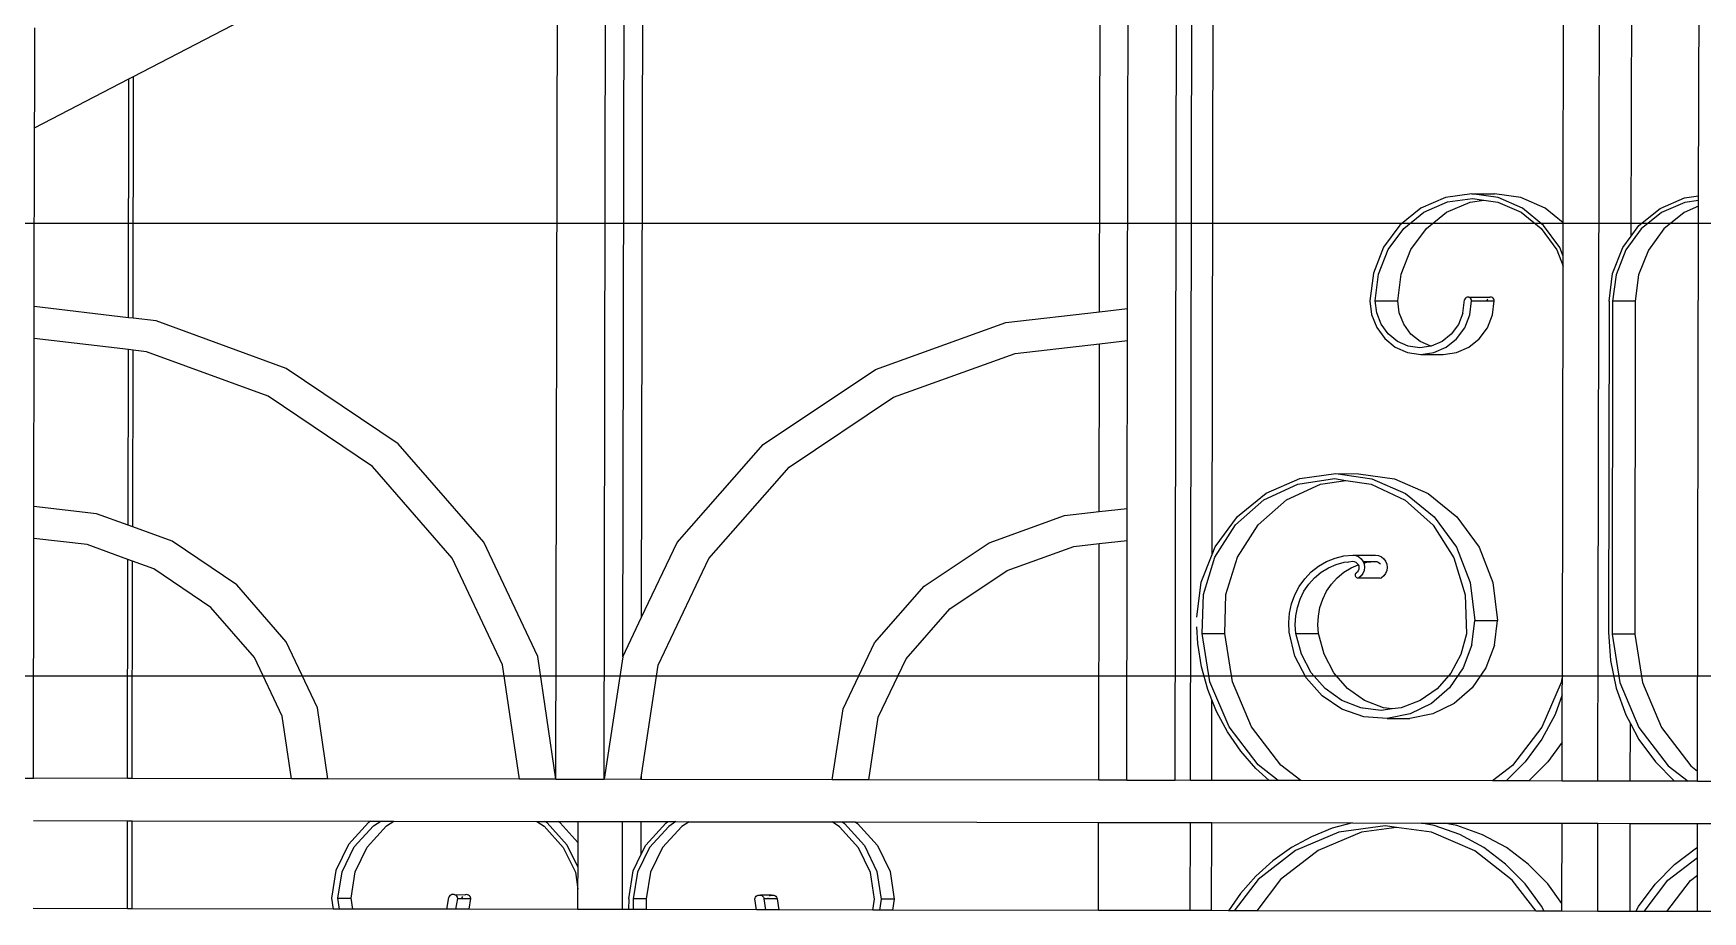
# Model space of a CAD drawing. Header units: millimetres. Extents: x 173236 to 801264, y -94969 to 615039.
# Drawn here: x 297619 to 298172, y -1952 to -1661 of the extents above; entities that cross this region are included whole.
import ezdxf

# ---------------------------------------------------------------- set-up
doc = ezdxf.new("R2010")
doc.units = ezdxf.units.MM
doc.header["$MEASUREMENT"] = 0
for name, color, linetype in [('VOX-A-ELEV-4-FAR', 137, 'Continuous'), ('VOX-A-STAIRS-STEPS', 140, 'Continuous'), ('VOX-A-WALL-PATT', 233, 'Continuous')]:
    doc.layers.add(name, color=color, linetype=linetype)

# ---------------------------------------------------------------- blocks, each defined once
blk = doc.blocks.new('STAIR')
at = {"layer": 'VOX-A-WALL-PATT'}
for p, q in [((293444.23, 698.08), (293445.23, 1244)), ((293477.58, 891.97), (293478.21, 1233.73)), ((293455.27, 878.69), (293455.89, 1218.4)), ((293432.71, 883.06), (293433.29, 1202.88)), ((293316.44, 773.19), (293317.09, 1129.47)), ((293304.12, 698.33), (293304.9, 1124.33)), ((293309.25, 698.32), (293310.03, 1125.08)), ((293288.43, 854.62), (293288.91, 1117.25)), ((293279.13, 853.57), (293279.58, 1102.35)), ((293115.04, 698.68), (293115.65, 1035.19)), ((293099.06, 698.71), (293099.62, 1004.91)), ((293121.22, 739.29), (293121.68, 996.04)), ((293127.44, 752.39), (293127.87, 989.56)), ((292959.11, 931.59), (293049.69, 978.59)), ((292926.4, 944), (292926.41, 947.68)), ((292926.37, 924.99), (292926.4, 942.86)), ((292926.4, 942.86), (292926.4, 944)), ((292926.35, 914.59), (292957.58, 930.8)), ((292957.43, 851.63), (292957.58, 930.8)), ((292957.58, 930.8), (292959.11, 931.59)), ((292958.96, 851.45), (292959.11, 931.59)), ((292926.35, 914.59), (292926.37, 924.99)), ((292926.24, 855.29), (292926.35, 914.59)), ((293393.72, 891.48), (293385.59, 887.95)), ((293402.44, 892.67), (293393.72, 891.48)), ((293394.37, 889.98), (293402.71, 891.12)), ((293401.87, 889.96), (293406.46, 890.59)), ((293402.44, 892.67), (293409.94, 892.66)), ((293411.16, 891.45), (293402.44, 892.67)), ((293402.71, 891.12), (293406.46, 890.59)), ((293406.46, 890.59), (293411.05, 889.95)), ((293418.65, 891.43), (293409.94, 892.66)), ((293419.28, 887.89), (293411.16, 891.45)), ((293426.77, 887.87), (293418.65, 891.43)), ((293464.8, 887.8), (293472.93, 891.33)), ((293472.93, 891.33), (293477.58, 891.97)), ((293477.58, 890.46), (293473.04, 889.83)), ((293477.58, 890.46), (293477.58, 891.97)), ((293477.58, 888.54), (293477.58, 890.46)), ((293385.59, 887.95), (293378.61, 882.32)), ((293379.92, 881.22), (293386.6, 886.6)), ((293386.6, 886.6), (293394.37, 889.98)), ((293387.41, 881.21), (293394.09, 886.59)), ((293394.09, 886.59), (293401.87, 889.96)), ((293411.05, 889.95), (293418.81, 886.54)), ((293418.81, 886.54), (293425.47, 881.14)), ((293426.24, 882.23), (293419.28, 887.89)), ((293432.71, 883.06), (293426.77, 887.87)), ((293457.81, 882.18), (293464.8, 887.8)), ((293465.26, 886.46), (293458.58, 881.08)), ((293473.04, 889.83), (293465.26, 886.46)), ((293472.76, 886.45), (293466.08, 881.06)), ((293477.58, 888.54), (293472.76, 886.45)), ((293477.23, 701.39), (293477.58, 888.54)), ((293378.61, 882.32), (293373.24, 874.98)), ((293374.78, 874.2), (293379.92, 881.22)), ((293382.28, 874.19), (293387.41, 881.21)), ((293425.47, 881.14), (293430.58, 874.1)), ((293431.58, 874.88), (293426.24, 882.23)), ((293432.69, 872.05), (293432.71, 883.06)), ((293458.58, 881.08), (293453.45, 874.06)), ((293455.27, 878.69), (293457.81, 882.18)), ((293466.08, 881.06), (293460.95, 874.05)), ((293373.24, 874.98), (293369.86, 866.43)), ((293371.55, 866.03), (293374.78, 874.2)), ((293379.05, 866.01), (293382.28, 874.19)), ((293430.58, 874.1), (293432.68, 868.72)), ((293432.69, 872.05), (293431.58, 874.88)), ((293449.07, 866.29), (293452.45, 874.84)), ((293453.45, 874.06), (293450.22, 865.88)), ((293452.45, 874.84), (293455.27, 878.69)), ((293460.95, 874.05), (293457.71, 865.87)), ((293432.43, 733.22), (293432.68, 868.72)), ((293432.68, 868.72), (293432.69, 872.05)), ((293369.86, 866.43), (293368.69, 857.25)), ((293370.44, 857.25), (293371.55, 866.03)), ((293377.93, 857.23), (293379.05, 866.01)), ((293447.9, 857.1), (293449.07, 866.29)), ((293450.22, 865.88), (293449.1, 857.1)), ((293457.71, 865.87), (293456.6, 857.09)), ((293368.69, 857.25), (293369.26, 852.66)), ((293370.44, 857.25), (293377.93, 857.23)), ((293370.93, 853.22), (293370.44, 857.25)), ((293378.43, 853.2), (293377.93, 857.23)), ((293399.46, 853.17), (293400.02, 857.52)), ((293400.14, 857.82), (293400.02, 857.52)), ((293400.33, 858.09), (293400.14, 857.82)), ((293400.58, 858.29), (293400.33, 858.09)), ((293400.87, 858.41), (293400.58, 858.29)), ((293401.18, 858.46), (293400.87, 858.41)), ((293401.49, 858.41), (293401.18, 858.46)), ((293401.78, 858.28), (293401.49, 858.41)), ((293401.49, 858.41), (293408.36, 858.4)), ((293402.03, 858.08), (293401.78, 858.28)), ((293401.8, 852.6), (293402.38, 857.19)), ((293402.22, 857.82), (293402.03, 858.08)), ((293402.34, 857.51), (293402.22, 857.82)), ((293402.38, 857.19), (293402.34, 857.51)), ((293402.38, 857.19), (293407.47, 857.18)), ((293407.51, 857.51), (293407.47, 857.18)), ((293407.47, 857.18), (293409.87, 857.17)), ((293407.63, 857.81), (293407.51, 857.51)), ((293408.36, 858.4), (293408.07, 858.27)), ((293408.67, 858.44), (293408.36, 858.4)), ((293408.99, 858.4), (293408.67, 858.44)), ((293409.27, 858.27), (293408.99, 858.4)), ((293409.52, 858.07), (293409.27, 858.27)), ((293409.29, 852.58), (293409.87, 857.17)), ((293409.71, 857.81), (293409.52, 858.07)), ((293409.83, 857.5), (293409.71, 857.81)), ((293409.87, 857.17), (293409.83, 857.5)), ((293447.9, 857.1), (293447.7, 747.43)), ((293449.1, 857.1), (293448.9, 746.77)), ((293456.6, 857.09), (293449.1, 857.1)), ((293456.6, 857.09), (293456.4, 746.76)), ((292926.22, 844.7), (292926.24, 855.29)), ((292957.43, 851.63), (292926.24, 855.29)), ((292958.96, 851.45), (292957.43, 851.63)), ((293248.1, 850.05), (293279.13, 853.57)), ((293279.13, 853.57), (293288.43, 854.62)), ((293288.41, 844.03), (293288.43, 854.62)), ((293369.26, 852.66), (293370.93, 848.37)), ((293372.4, 849.46), (293370.93, 853.22)), ((293379.9, 849.45), (293378.43, 853.2)), ((293399.46, 853.17), (293397.98, 849.42)), ((293400.11, 848.32), (293401.8, 852.6)), ((293407.6, 848.31), (293409.29, 852.58)), ((292966.56, 850.56), (292958.96, 851.45)), ((293009.73, 834.8), (292966.56, 850.56)), ((293204.86, 834.45), (293248.1, 850.05)), ((293370.93, 848.37), (293373.6, 844.69)), ((293374.74, 846.24), (293372.4, 849.46)), ((293377.8, 843.76), (293374.74, 846.24)), ((293382.24, 846.22), (293379.9, 849.45)), ((293385.29, 843.75), (293382.24, 846.22)), ((293395.63, 846.2), (293392.57, 843.73)), ((293397.98, 849.42), (293395.63, 846.2)), ((293397.42, 844.65), (293400.11, 848.32)), ((293404.92, 844.64), (293407.6, 848.31)), ((292926.12, 789.09), (292926.22, 844.7)), ((292957.41, 841.04), (292926.22, 844.7)), ((292957.31, 782.86), (292957.41, 841.04)), ((292958.94, 840.86), (292957.41, 841.04)), ((292958.84, 782.3), (292958.94, 840.86)), ((292963.41, 840.34), (292958.94, 840.86)), ((293251.21, 839.81), (293279.11, 842.98)), ((293279.01, 787.38), (293279.11, 842.98)), ((293279.11, 842.98), (293288.41, 844.03)), ((293288.31, 788.43), (293288.41, 844.03)), ((293373.6, 844.69), (293377.09, 841.87)), ((293377.09, 841.87), (293381.15, 840.09)), ((293381.36, 842.2), (293377.8, 843.76)), ((293385.18, 841.66), (293381.36, 842.2)), ((293388.85, 842.18), (293385.18, 841.66)), ((293388.85, 842.18), (293385.29, 843.75)), ((293388.93, 842.17), (293388.85, 842.18)), ((293389, 842.18), (293388.93, 842.17)), ((293392.57, 843.73), (293389, 842.18)), ((293389.86, 840.07), (293393.93, 841.84)), ((293393.93, 841.84), (293397.42, 844.65)), ((293397.36, 840.06), (293401.42, 841.82)), ((293401.42, 841.82), (293404.92, 844.64)), ((293003.67, 825.64), (292963.41, 840.34)), ((293210.89, 825.26), (293251.21, 839.81)), ((293381.15, 840.09), (293385.5, 839.48)), ((293385.5, 839.48), (293389.86, 840.07)), ((293385.5, 839.48), (293393, 839.46)), ((293393, 839.46), (293397.36, 840.06)), ((293046.79, 809.79), (293009.73, 834.8)), ((293167.71, 809.57), (293204.86, 834.45)), ((293038.23, 802.32), (293003.67, 825.64)), ((293176.25, 802.06), (293210.89, 825.26)), ((293075.2, 777.23), (293046.79, 809.79)), ((293139.18, 777.11), (293167.71, 809.57)), ((293064.72, 771.95), (293038.23, 802.32)), ((293149.64, 771.8), (293176.25, 802.06)), ((293333.58, 791.26), (293344.8, 796.51)), ((293334.36, 793.48), (293345.49, 798.31)), ((293341.08, 791.25), (293352.3, 796.5)), ((293344.8, 796.51), (293356.96, 798.29)), ((293345.49, 798.31), (293357.43, 799.95)), ((293352.3, 796.5), (293360.7, 797.73)), ((293356.96, 798.29), (293360.7, 797.73)), ((293357.43, 799.95), (293364.93, 799.93)), ((293357.43, 799.95), (293369.37, 798.27)), ((293360.7, 797.73), (293369.11, 796.47)), ((293364.93, 799.93), (293376.86, 798.26)), ((293369.11, 796.47), (293380.31, 791.18)), ((293369.37, 798.27), (293380.48, 793.39)), ((293376.86, 798.26), (293387.98, 793.38)), ((293324.17, 782.96), (293333.58, 791.26)), ((293324.79, 785.77), (293334.36, 793.48)), ((293331.67, 782.94), (293341.08, 791.25)), ((293380.31, 791.18), (293389.68, 782.84)), ((293380.48, 793.39), (293390.02, 785.66)), ((293387.98, 793.38), (293397.52, 785.64)), ((292926.1, 778.5), (292926.12, 789.09)), ((292946.89, 786.66), (292926.12, 789.09)), ((292957.31, 782.86), (292946.89, 786.66)), ((293242.53, 777.05), (293267.53, 786.08)), ((293267.53, 786.08), (293279.01, 787.38)), ((293279.01, 787.38), (293288.31, 788.43)), ((293288.29, 777.84), (293288.31, 788.43)), ((293317.44, 775.72), (293324.79, 785.77)), ((293390.02, 785.66), (293397.34, 775.58)), ((293397.52, 785.64), (293404.83, 775.56)), ((292958.84, 782.3), (292957.31, 782.86)), ((292971.86, 777.55), (292958.84, 782.3)), ((293317.31, 772.24), (293324.17, 782.96)), ((293324.8, 772.23), (293331.67, 782.94)), ((293389.68, 782.84), (293396.51, 772.09)), ((292925.96, 699.02), (292926.1, 778.5)), ((292943.74, 776.44), (292926.1, 778.5)), ((292957.28, 771.49), (292943.74, 776.44)), ((292993.29, 763.08), (292971.86, 777.55)), ((293093.03, 739.34), (293075.2, 777.23)), ((293127.44, 752.39), (293139.18, 777.11)), ((293221.05, 762.67), (293242.53, 777.05)), ((293248.56, 767.87), (293270.64, 775.84)), ((293270.64, 775.84), (293278.99, 776.79)), ((293278.85, 698.38), (293278.99, 776.79)), ((293278.99, 776.79), (293288.29, 777.84)), ((293288.14, 698.36), (293288.29, 777.84)), ((293316.44, 773.19), (293317.44, 775.72)), ((293397.34, 775.58), (293401.92, 763.85)), ((293404.83, 775.56), (293409.42, 763.84)), ((292957.15, 698.96), (292957.28, 771.49)), ((292958.82, 770.93), (292957.28, 771.49)), ((292958.69, 698.96), (292958.82, 770.93)), ((292965.8, 768.39), (292958.82, 770.93)), ((293081.35, 736.62), (293064.72, 771.95)), ((293132.89, 736.53), (293149.64, 771.8)), ((293312.81, 764.01), (293316.44, 773.19)), ((293313.52, 759.94), (293317.31, 772.24)), ((293321.01, 759.93), (293324.8, 772.23)), ((293349.24, 767.37), (293351.66, 769.29)), ((293351.66, 769.29), (293354.3, 770.83)), ((293352.54, 767.3), (293354.93, 768.77)), ((293354.3, 770.83), (293357.12, 771.97)), ((293354.93, 768.77), (293357.5, 769.87)), ((293357.12, 771.97), (293360.06, 772.68)), ((293357.5, 769.87), (293360.18, 770.59)), ((293360.04, 767.28), (293362.43, 768.76)), ((293360.06, 772.68), (293363.07, 772.96)), ((293360.18, 770.59), (293361.7, 770.76)), ((293361.4, 770.59), (293361.7, 770.76)), ((293361.7, 770.76), (293362.94, 770.9)), ((293362.43, 768.76), (293364.78, 769.77)), ((293362.94, 770.9), (293363.47, 770.84)), ((293363.07, 772.96), (293370.56, 772.95)), ((293363.07, 772.96), (293364.06, 772.82)), ((293363.47, 770.84), (293363.97, 770.64)), ((293363.97, 770.64), (293364.4, 770.31)), ((293364.06, 772.82), (293364.98, 772.42)), ((293364.4, 770.31), (293364.74, 769.88)), ((293364.74, 769.88), (293364.78, 769.77)), ((293364.78, 769.77), (293364.96, 769.36)), ((293364.96, 769.36), (293365.04, 768.81)), ((293364.98, 772.42), (293365.78, 771.77)), ((293365.04, 768.81), (293364.99, 768.25)), ((293365.78, 771.77), (293366.39, 770.93)), ((293366.39, 770.93), (293366.4, 770.89)), ((293366.4, 770.89), (293370.43, 770.89)), ((293366.4, 770.89), (293366.68, 770.31)), ((293366.68, 770.31), (293367.68, 770.58)), ((293366.68, 770.31), (293366.77, 769.96)), ((293366.9, 768.91), (293366.76, 767.87)), ((293366.77, 769.96), (293366.9, 768.91)), ((293367.68, 770.58), (293370.43, 770.89)), ((293369.1, 772.81), (293370.56, 772.95)), ((293370.43, 770.89), (293370.97, 770.83)), ((293370.56, 772.95), (293371.56, 772.81)), ((293370.97, 770.83), (293371.47, 770.63)), ((293371.47, 770.63), (293371.9, 770.3)), ((293371.56, 772.81), (293372.48, 772.4)), ((293371.9, 770.3), (293372.17, 769.95)), ((293372.48, 772.4), (293373.27, 771.76)), ((293373.27, 771.76), (293373.88, 770.92)), ((293373.88, 770.92), (293374.26, 769.95)), ((293374.26, 769.95), (293374.39, 768.9)), ((293374.39, 768.9), (293374.26, 767.85)), ((293396.51, 772.09), (293400.25, 759.78)), ((292984.72, 755.61), (292965.8, 768.39)), ((293229.58, 755.16), (293248.56, 767.87)), ((293311.34, 752.4), (293312.81, 764.01)), ((293345.29, 762.58), (293347.11, 765.12)), ((293346.85, 760.99), (293348.46, 763.37)), ((293347.11, 765.12), (293349.24, 767.37)), ((293348.46, 763.37), (293350.37, 765.48)), ((293350.37, 765.48), (293352.54, 767.3)), ((293354.34, 760.98), (293355.95, 763.35)), ((293355.95, 763.35), (293357.86, 765.47)), ((293357.86, 765.47), (293360.04, 767.28)), ((293363.85, 766.58), (293363.82, 766.33)), ((293363.82, 766.33), (293363.85, 766.08)), ((293363.93, 766.81), (293363.85, 766.58)), ((293363.85, 766.08), (293363.94, 765.85)), ((293364.08, 767.01), (293363.93, 766.81)), ((293363.94, 765.85), (293364.09, 765.66)), ((293364.27, 767.17), (293364.08, 767.01)), ((293364.09, 765.66), (293364.28, 765.5)), ((293364.48, 767.27), (293364.27, 767.17)), ((293364.28, 765.5), (293364.5, 765.41)), ((293364.8, 767.72), (293364.48, 767.27)), ((293364.5, 765.41), (293364.74, 765.38)), ((293364.74, 765.38), (293364.97, 765.41)), ((293364.99, 768.25), (293364.8, 767.72)), ((293365.77, 766.06), (293364.97, 765.41)), ((293364.97, 765.41), (293372, 765.4)), ((293366.38, 766.89), (293365.77, 766.06)), ((293366.76, 767.87), (293366.38, 766.89)), ((293372, 765.4), (293372.23, 765.37)), ((293372.23, 765.37), (293372.47, 765.4)), ((293373.26, 766.04), (293372.47, 765.4)), ((293373.88, 766.88), (293373.26, 766.04)), ((293374.26, 767.85), (293373.88, 766.88)), ((293401.92, 763.85), (293403.47, 751.27)), ((293409.42, 763.84), (293410.97, 751.26)), ((293009.72, 744.25), (292993.29, 763.08)), ((293204.55, 743.9), (293221.05, 762.67)), ((293313.1, 747.02), (293313.52, 759.94)), ((293320.6, 747), (293321.01, 759.93)), ((293342.74, 756.83), (293343.82, 759.8)), ((293343.82, 759.8), (293345.29, 762.58)), ((293344.65, 755.65), (293345.57, 758.4)), ((293345.57, 758.4), (293346.85, 760.99)), ((293352.15, 755.63), (293353.07, 758.39)), ((293353.07, 758.39), (293354.34, 760.98)), ((293400.25, 759.78), (293400.63, 746.86)), ((292999.24, 738.98), (292984.72, 755.61)), ((293121.22, 739.29), (293127.44, 752.39)), ((293215.01, 738.58), (293229.58, 755.16)), ((293341.79, 750.57), (293342.06, 753.73)), ((293342.06, 753.73), (293342.74, 756.83)), ((293343.95, 749.87), (293344.11, 752.78)), ((293344.11, 752.78), (293344.65, 755.65)), ((293351.45, 749.86), (293351.61, 752.77)), ((293351.61, 752.77), (293352.15, 755.63)), ((293311.63, 743.62), (293311.33, 749.23)), ((293313.1, 747.02), (293320.6, 747)), ((293315.67, 730.96), (293313.1, 747.02)), ((293323.17, 730.94), (293320.6, 747)), ((293341.95, 747.39), (293341.79, 750.57)), ((293343.84, 739.48), (293341.95, 747.39)), ((293344.19, 746.96), (293343.95, 749.87)), ((293344.19, 746.96), (293351.68, 746.95)), ((293346, 740.15), (293344.19, 746.96)), ((293351.68, 746.95), (293351.45, 749.86)), ((293353.49, 740.13), (293351.68, 746.95)), ((293400.63, 746.86), (293398.79, 740.05)), ((293402.48, 743.18), (293403.47, 751.27)), ((293403.47, 751.27), (293410.97, 751.26)), ((293409.98, 743.16), (293410.97, 751.26)), ((293447.7, 747.43), (293448.34, 738.04)), ((293448.9, 746.77), (293451.48, 730.71)), ((293456.4, 746.76), (293448.9, 746.77)), ((293456.4, 746.76), (293458.97, 730.7)), ((293020.03, 722.34), (293009.72, 744.25)), ((293194.16, 722.02), (293204.55, 743.9)), ((293312.89, 735.91), (293311.63, 743.62)), ((293402.48, 743.18), (293399.62, 735.6)), ((293409.98, 743.16), (293407.11, 735.58)), ((293008.34, 719.62), (292999.24, 738.98)), ((293086.97, 698.73), (293081.35, 736.62)), ((293099.06, 698.71), (293093.03, 739.34)), ((293121.22, 739.29), (293115.04, 698.68)), ((293127.34, 700.09), (293132.89, 736.53)), ((293205.83, 719.26), (293215.01, 738.58)), ((293314.98, 728.39), (293312.89, 735.91)), ((293347.54, 732.31), (293343.84, 739.48)), ((293349.27, 733.97), (293346, 740.15)), ((293356.76, 733.95), (293353.49, 740.13)), ((293399.62, 735.6), (293395.05, 729.01)), ((293398.79, 740.05), (293395.5, 733.88)), ((293407.11, 735.58), (293402.54, 728.99)), ((293448.34, 738.04), (293450.27, 728.86)), ((293322.01, 716.1), (293315.67, 730.96)), ((293329.5, 716.09), (293323.17, 730.94)), ((293352.82, 726.34), (293347.54, 732.31)), ((293353.82, 728.76), (293349.27, 733.97)), ((293361.31, 728.75), (293356.76, 733.95)), ((293395.5, 733.88), (293390.93, 728.69)), ((293432.03, 730.75), (293425.64, 715.91)), ((293432.43, 733.22), (293432.03, 730.75)), ((293432.42, 726.68), (293432.43, 733.22)), ((293451.48, 730.71), (293457.81, 715.85)), ((293458.97, 730.7), (293465.3, 715.84)), ((293316.35, 724.97), (293314.98, 728.39)), ((293316.3, 698.31), (293316.35, 724.97)), ((293317.87, 721.18), (293316.35, 724.97)), ((293359.35, 721.95), (293352.82, 726.34)), ((293359.39, 724.82), (293353.82, 728.76)), ((293365.69, 722.36), (293359.39, 724.82)), ((293366.89, 724.8), (293361.31, 728.75)), ((293373.19, 722.34), (293366.89, 724.8)), ((293385.34, 724.77), (293379.03, 722.33)), ((293390.93, 728.69), (293385.34, 724.77)), ((293395.05, 729.01), (293389.07, 723.82)), ((293402.54, 728.99), (293396.56, 723.81)), ((293432.42, 726.68), (293430.02, 720.12)), ((293432.39, 710.92), (293432.42, 726.68)), ((293450.27, 728.86), (293453.44, 720.07)), ((293011.43, 698.87), (293008.34, 719.62)), ((293023.51, 698.84), (293020.03, 722.34)), ((293190.59, 698.54), (293194.16, 722.02)), ((293202.67, 698.52), (293205.83, 719.26)), ((293321.53, 714.37), (293317.87, 721.18)), ((293366.71, 719.4), (293359.35, 721.95)), ((293366.34, 722.27), (293365.69, 722.36)), ((293366.34, 722.27), (293366.22, 722.35)), ((293372.36, 721.51), (293366.34, 722.27)), ((293374.44, 718.86), (293366.71, 719.4)), ((293376.11, 721.97), (293372.36, 721.51)), ((293376.11, 721.97), (293373.19, 722.34)), ((293382.05, 720.37), (293374.44, 718.86)), ((293374.44, 718.86), (293381.93, 718.85)), ((293379.03, 722.33), (293376.11, 721.97)), ((293389.55, 720.35), (293381.93, 718.85)), ((293389.07, 723.82), (293382.05, 720.37)), ((293396.56, 723.81), (293389.55, 720.35)), ((293430.02, 720.12), (293425.63, 711.93)), ((293453.44, 720.07), (293454.97, 717.2)), ((293325.9, 708.04), (293321.53, 714.37)), ((293331.69, 703.41), (293322.01, 716.1)), ((293339.19, 703.39), (293329.5, 716.09)), ((293425.64, 715.91), (293415.91, 703.25)), ((293454.94, 698.06), (293454.97, 717.2)), ((293454.97, 717.2), (293457.81, 711.87)), ((293457.81, 715.85), (293467.49, 703.16)), ((293465.3, 715.84), (293474.99, 703.14)), ((293330.94, 702.28), (293325.9, 708.04)), ((293425.63, 711.93), (293420.15, 704.5)), ((293432.39, 710.92), (293427.65, 704.49)), ((293432.37, 698.1), (293432.39, 710.92)), ((293457.81, 711.87), (293463.26, 704.42)), ((293335.35, 698.27), (293330.94, 702.28)), ((293338.25, 698.27), (293331.69, 703.41)), ((293345.75, 698.26), (293339.19, 703.39)), ((293415.91, 703.25), (293409.33, 698.14)), ((293420.15, 704.5), (293413.84, 698.13)), ((293427.65, 704.49), (293421.34, 698.12)), ((293463.26, 704.42), (293469.54, 698.03)), ((293467.49, 703.16), (293474.06, 698.02)), ((293474.99, 703.14), (293477.23, 701.39)), ((292909.98, 699.05), (292925.96, 699.02)), ((292957.15, 698.96), (292925.96, 699.02)), ((292958.69, 698.96), (292957.15, 698.96)), ((293011.43, 698.87), (292958.69, 698.96)), ((293023.51, 698.84), (293011.43, 698.87)), ((293086.97, 698.73), (293023.51, 698.84)), ((293099.06, 698.71), (293086.97, 698.73)), ((293099.06, 698.71), (293115.04, 698.68)), ((293127.13, 698.65), (293115.04, 698.68)), ((293127.13, 698.65), (293127.34, 700.09)), ((293127.34, 698.65), (293127.13, 698.65)), ((293127.34, 698.65), (293127.34, 700.09)), ((293190.59, 698.54), (293127.34, 698.65)), ((293202.67, 698.52), (293190.59, 698.54)), ((293278.85, 698.38), (293202.67, 698.52)), ((293288.14, 698.36), (293278.85, 698.38)), ((293288.14, 698.36), (293304.12, 698.33)), ((293309.25, 698.32), (293304.12, 698.33)), ((293316.3, 698.31), (293309.25, 698.32)), ((293335.35, 698.27), (293316.3, 698.31)), ((293338.25, 698.27), (293335.35, 698.27)), ((293345.75, 698.26), (293338.25, 698.27)), ((293409.33, 698.14), (293345.75, 698.26)), ((293413.84, 698.13), (293409.33, 698.14)), ((293421.34, 698.12), (293413.84, 698.13)), ((293432.37, 698.1), (293421.34, 698.12)), ((293444.23, 698.08), (293432.37, 698.1)), ((293454.94, 698.06), (293444.23, 698.08)), ((293469.54, 698.03), (293454.94, 698.06)), ((293474.06, 698.02), (293469.54, 698.03)), ((293477.23, 698.02), (293474.06, 698.02)), ((293477.23, 698.02), (293477.23, 701.39)), ((293477.23, 698.02), (293493.21, 697.99)), ((292925.93, 685.02), (292957.13, 684.96)), ((292957.07, 655.8), (292957.13, 684.96)), ((292957.13, 684.96), (292958.66, 684.96)), ((292958.61, 655.79), (292958.66, 684.96)), ((292958.66, 684.96), (293037.67, 684.82)), ((293036.96, 684.36), (293030.3, 677.02)), ((293032.22, 676.24), (293038.59, 683.26)), ((293036.56, 676.23), (293042.93, 683.25)), ((293037.67, 684.82), (293036.96, 684.36)), ((293037.67, 684.82), (293040.99, 684.81)), ((293038.59, 683.26), (293040.99, 684.81)), ((293040.99, 684.81), (293045.33, 684.8)), ((293042.93, 683.25), (293045.33, 684.8)), ((293045.33, 684.8), (293092.76, 684.72)), ((293092.76, 684.72), (293095.15, 683.15)), ((293092.76, 684.72), (293095.4, 684.71)), ((293095.15, 683.15), (293101.49, 676.11)), ((293096.11, 684.25), (293095.4, 684.71)), ((293095.4, 684.71), (293099.74, 684.7)), ((293102.74, 676.89), (293096.11, 684.25)), ((293100.45, 684.24), (293099.74, 684.7)), ((293099.74, 684.7), (293106.39, 684.69)), ((293106.37, 677.67), (293100.45, 684.24)), ((293106.37, 677.67), (293106.39, 684.69)), ((293106.39, 684.69), (293121.11, 684.67)), ((293121.06, 655.5), (293121.11, 684.67)), ((293121.11, 684.67), (293127.32, 684.65)), ((293127.3, 673.83), (293127.32, 684.65)), ((293127.32, 684.65), (293136.15, 684.64)), ((293128.77, 676.84), (293135.43, 684.18)), ((293136.39, 683.08), (293130.02, 676.06)), ((293140.73, 683.07), (293134.36, 676.05)), ((293135.43, 684.18), (293136.15, 684.64)), ((293136.15, 684.64), (293138.79, 684.63)), ((293138.79, 684.63), (293136.39, 683.08)), ((293138.79, 684.63), (293143.13, 684.62)), ((293143.13, 684.62), (293140.73, 683.07)), ((293143.13, 684.62), (293190.55, 684.54)), ((293192.95, 682.97), (293190.55, 684.54)), ((293190.55, 684.54), (293193.87, 684.53)), ((293199.29, 675.93), (293192.95, 682.97)), ((293193.87, 684.53), (293194.58, 684.07)), ((293193.87, 684.53), (293198.21, 684.52)), ((293194.58, 684.07), (293201.21, 676.71)), ((293198.21, 684.52), (293198.92, 684.06)), ((293198.21, 684.52), (293278.82, 684.38)), ((293198.92, 684.06), (293205.56, 676.7)), ((293278.77, 655.21), (293278.82, 684.38)), ((293278.82, 684.38), (293309.22, 684.32)), ((293309.17, 655.16), (293309.22, 684.32)), ((293309.22, 684.32), (293316.28, 684.31)), ((293316.22, 655.14), (293316.28, 684.31)), ((293316.28, 684.31), (293362.89, 684.22)), ((293358.42, 681.16), (293344.07, 675.11)), ((293356.23, 682.44), (293349.28, 679.65)), ((293365.92, 681.15), (293351.56, 675.1)), ((293362.89, 684.22), (293356.23, 682.44)), ((293373.76, 683.2), (293358.42, 681.16)), ((293362.89, 684.22), (293385.8, 684.18)), ((293377.51, 682.69), (293365.92, 681.15)), ((293377.51, 682.69), (293373.76, 683.2)), ((293389.1, 681.11), (293377.51, 682.69)), ((293390, 683.37), (293385.8, 684.18)), ((293385.8, 684.18), (293393.3, 684.17)), ((293403.43, 675), (293389.1, 681.11)), ((293398.46, 680.33), (293390, 683.37)), ((293397.5, 683.35), (293393.3, 684.17)), ((293393.3, 684.17), (293432.34, 684.1)), ((293405.95, 680.32), (293397.5, 683.35)), ((293406.39, 676.03), (293398.46, 680.33)), ((293413.89, 676.02), (293405.95, 680.32)), ((293432.3, 657.56), (293432.34, 684.1)), ((293432.34, 684.1), (293444.2, 684.08)), ((293444.15, 654.91), (293444.2, 684.08)), ((293444.2, 684.08), (293454.91, 684.06)), ((293454.86, 654.89), (293454.91, 684.06)), ((293454.91, 684.06), (293477.2, 684.02)), ((293477.19, 676.05), (293477.2, 684.02)), ((293477.2, 684.02), (293493.18, 683.99)), ((293030.3, 677.02), (293026.11, 668.47)), ((293028.21, 668.06), (293032.22, 676.24)), ((293032.55, 668.05), (293036.56, 676.23)), ((293101.49, 676.11), (293105.47, 667.92)), ((293106.36, 669.44), (293102.74, 676.89)), ((293106.36, 669.44), (293106.37, 677.67)), ((293130.02, 676.06), (293126.01, 667.88)), ((293127.3, 673.83), (293128.77, 676.84)), ((293134.36, 676.05), (293130.35, 667.88)), ((293203.27, 667.74), (293199.29, 675.93)), ((293201.21, 676.71), (293205.38, 668.14)), ((293205.56, 676.7), (293209.72, 668.13)), ((293344.07, 675.11), (293331.62, 665.45)), ((293342.68, 676.05), (293336.52, 671.67)), ((293351.56, 675.1), (293339.12, 665.43)), ((293349.28, 679.65), (293342.68, 676.05)), ((293415.84, 665.29), (293403.43, 675)), ((293413.65, 670.56), (293406.39, 676.03)), ((293421.15, 670.55), (293413.89, 676.02)), ((293469.63, 670.46), (293476.91, 675.91)), ((293476.91, 675.91), (293477.19, 676.05)), ((293477.18, 672.78), (293477.19, 676.05)), ((293106.35, 662.23), (293106.36, 669.44)), ((293124.58, 668.29), (293127.3, 673.83)), ((293336.52, 671.67), (293330.87, 666.57)), ((293420.08, 664.03), (293413.65, 670.56)), ((293427.57, 664.02), (293421.15, 670.55)), ((293463.18, 663.95), (293469.63, 670.46)), ((293467.42, 665.2), (293477.18, 672.78)), ((293477.17, 666.93), (293477.18, 672.78)), ((293026.11, 668.47), (293024.67, 659.29)), ((293026.83, 659.28), (293028.21, 668.06)), ((293031.17, 659.27), (293032.55, 668.05)), ((293105.47, 667.92), (293106.35, 662.23)), ((293123.14, 659.11), (293124.58, 668.29)), ((293126.01, 667.88), (293124.63, 659.1)), ((293130.35, 667.88), (293128.97, 659.1)), ((293204.62, 658.96), (293203.27, 667.74)), ((293205.38, 668.14), (293206.78, 658.95)), ((293209.72, 668.13), (293211.13, 658.95)), ((293331.62, 665.45), (293323.69, 655.13)), ((293330.87, 666.57), (293325.82, 660.83)), ((293339.12, 665.43), (293331.19, 655.11)), ((293423.73, 654.95), (293415.84, 665.29)), ((293425.53, 656.58), (293420.08, 664.03)), ((293432.3, 657.56), (293427.57, 664.02)), ((293457.7, 656.52), (293463.18, 663.95)), ((293459.49, 654.88), (293467.42, 665.2)), ((293466.99, 654.87), (293474.92, 665.18)), ((293474.92, 665.18), (293477.17, 666.93)), ((293477.15, 654.85), (293477.17, 666.93)), ((293024.67, 659.29), (293025.22, 655.67)), ((293026.83, 659.28), (293031.17, 659.27)), ((293027.39, 655.67), (293026.83, 659.28)), ((293031.73, 655.66), (293031.17, 659.27)), ((293062.94, 655.6), (293063.56, 659.54)), ((293063.71, 659.85), (293063.56, 659.54)), ((293063.94, 660.11), (293063.71, 659.85)), ((293064.25, 660.31), (293063.94, 660.11)), ((293064.61, 660.44), (293064.25, 660.31)), ((293065, 660.48), (293064.61, 660.44)), ((293065.38, 660.44), (293065, 660.48)), ((293065.74, 660.31), (293065.38, 660.44)), ((293065.38, 660.44), (293068.96, 660.43)), ((293066.05, 660.11), (293065.74, 660.31)), ((293065.92, 655.6), (293066.49, 659.21)), ((293066.29, 659.84), (293066.05, 660.11)), ((293066.44, 659.54), (293066.29, 659.84)), ((293066.49, 659.21), (293066.44, 659.54)), ((293066.49, 659.21), (293067.85, 659.21)), ((293067.9, 659.54), (293067.85, 659.21)), ((293067.85, 659.21), (293070.83, 659.2)), ((293068.05, 659.84), (293067.9, 659.54)), ((293068.96, 660.43), (293068.6, 660.3)), ((293069.34, 660.47), (293068.96, 660.43)), ((293069.73, 660.43), (293069.34, 660.47)), ((293070.09, 660.3), (293069.73, 660.43)), ((293070.4, 660.1), (293070.09, 660.3)), ((293070.26, 655.59), (293070.83, 659.2)), ((293070.63, 659.84), (293070.4, 660.1)), ((293070.78, 659.53), (293070.63, 659.84)), ((293070.83, 659.2), (293070.78, 659.53)), ((293106.33, 655.53), (293106.35, 662.23)), ((293123.14, 659.11), (293123.13, 655.49)), ((293124.63, 659.1), (293124.62, 655.49)), ((293128.97, 659.1), (293124.63, 659.1)), ((293128.97, 659.1), (293128.97, 655.48)), ((293164.96, 659.03), (293165.01, 659.36)), ((293165.52, 655.42), (293164.96, 659.03)), ((293165.01, 659.36), (293165.16, 659.66)), ((293165.16, 659.66), (293165.4, 659.92)), ((293165.4, 659.92), (293165.71, 660.13)), ((293165.71, 660.13), (293166.07, 660.25)), ((293166.07, 660.25), (293166.46, 660.29)), ((293166.46, 660.29), (293166.84, 660.25)), ((293166.84, 660.25), (293167.2, 660.12)), ((293170.41, 660.24), (293166.84, 660.25)), ((293167.2, 660.12), (293167.51, 659.92)), ((293167.51, 659.92), (293167.75, 659.66)), ((293167.75, 659.66), (293167.89, 659.35)), ((293167.89, 659.35), (293167.95, 659.03)), ((293167.95, 659.03), (293168.5, 655.41)), ((293169.3, 659.02), (293167.95, 659.03)), ((293169.3, 659.02), (293169.36, 659.35)), ((293172.29, 659.02), (293169.3, 659.02)), ((293169.74, 659.92), (293170.05, 660.12)), ((293170.05, 660.12), (293170.41, 660.24)), ((293170.41, 660.24), (293170.8, 660.29)), ((293170.8, 660.29), (293171.18, 660.24)), ((293171.18, 660.24), (293171.54, 660.11)), ((293171.54, 660.11), (293171.85, 659.91)), ((293171.85, 659.91), (293172.09, 659.65)), ((293172.09, 659.65), (293172.24, 659.34)), ((293172.24, 659.34), (293172.29, 659.02)), ((293172.29, 659.02), (293172.84, 655.4)), ((293204.05, 655.35), (293204.62, 658.96)), ((293206.78, 658.95), (293206.22, 655.34)), ((293211.13, 658.95), (293206.78, 658.95)), ((293211.13, 658.95), (293210.56, 655.34)), ((293325.82, 660.83), (293321.84, 655.13)), ((292957.07, 655.8), (292925.88, 655.85)), ((292958.61, 655.79), (292957.07, 655.8)), ((293025.22, 655.67), (292958.61, 655.79)), ((293027.39, 655.67), (293025.22, 655.67)), ((293031.73, 655.66), (293027.39, 655.67)), ((293062.94, 655.6), (293031.73, 655.66)), ((293065.92, 655.6), (293062.94, 655.6)), ((293070.26, 655.59), (293065.92, 655.6)), ((293106.33, 655.53), (293070.26, 655.59)), ((293121.06, 655.5), (293106.33, 655.53)), ((293123.13, 655.49), (293121.06, 655.5)), ((293124.62, 655.49), (293123.13, 655.49)), ((293128.97, 655.48), (293124.62, 655.49)), ((293165.52, 655.42), (293128.97, 655.48)), ((293168.5, 655.41), (293165.52, 655.42)), ((293172.84, 655.4), (293168.5, 655.41)), ((293204.05, 655.35), (293172.84, 655.4)), ((293206.22, 655.34), (293204.05, 655.35)), ((293210.56, 655.34), (293206.22, 655.34)), ((293278.77, 655.21), (293210.56, 655.34)), ((293309.17, 655.16), (293278.77, 655.21)), ((293316.22, 655.14), (293309.17, 655.16)), ((293321.84, 655.13), (293316.22, 655.14)), ((293323.69, 655.13), (293321.84, 655.13)), ((293331.19, 655.11), (293323.69, 655.13)), ((293423.73, 654.95), (293331.19, 655.11)), ((293426.4, 654.94), (293423.73, 654.95)), ((293426.4, 654.94), (293425.53, 656.58)), ((293432.29, 654.93), (293426.4, 654.94)), ((293432.29, 654.93), (293432.3, 657.56)), ((293444.15, 654.91), (293432.29, 654.93)), ((293454.86, 654.89), (293444.15, 654.91)), ((293456.83, 654.89), (293454.86, 654.89)), ((293456.83, 654.89), (293457.7, 656.52)), ((293459.49, 654.88), (293456.83, 654.89)), ((293466.99, 654.87), (293459.49, 654.88)), ((293477.15, 654.85), (293466.99, 654.87)), ((293493.13, 654.82), (293477.15, 654.85))]:
    blk.add_line(p, q, dxfattribs=at)

msp = doc.modelspace()

# ---------------------------------------------------------------- linework, layer by layer
at = {"layer": 'VOX-A-ELEV-4-FAR'}
for p, q in [((304886.11, -1723.82), (294300.98, -1723.82)), ((304886.11, -1873.82), (294300.98, -1873.82))]:
    msp.add_line(p, q, dxfattribs=at)

# ---------------------------------------------------------------- block references
at = {"layer": 'VOX-A-STAIRS-STEPS'}
msp.add_blockref('STAIR', (4693.14, -2606.66), dxfattribs=at)

doc.saveas('drawing.dxf')
